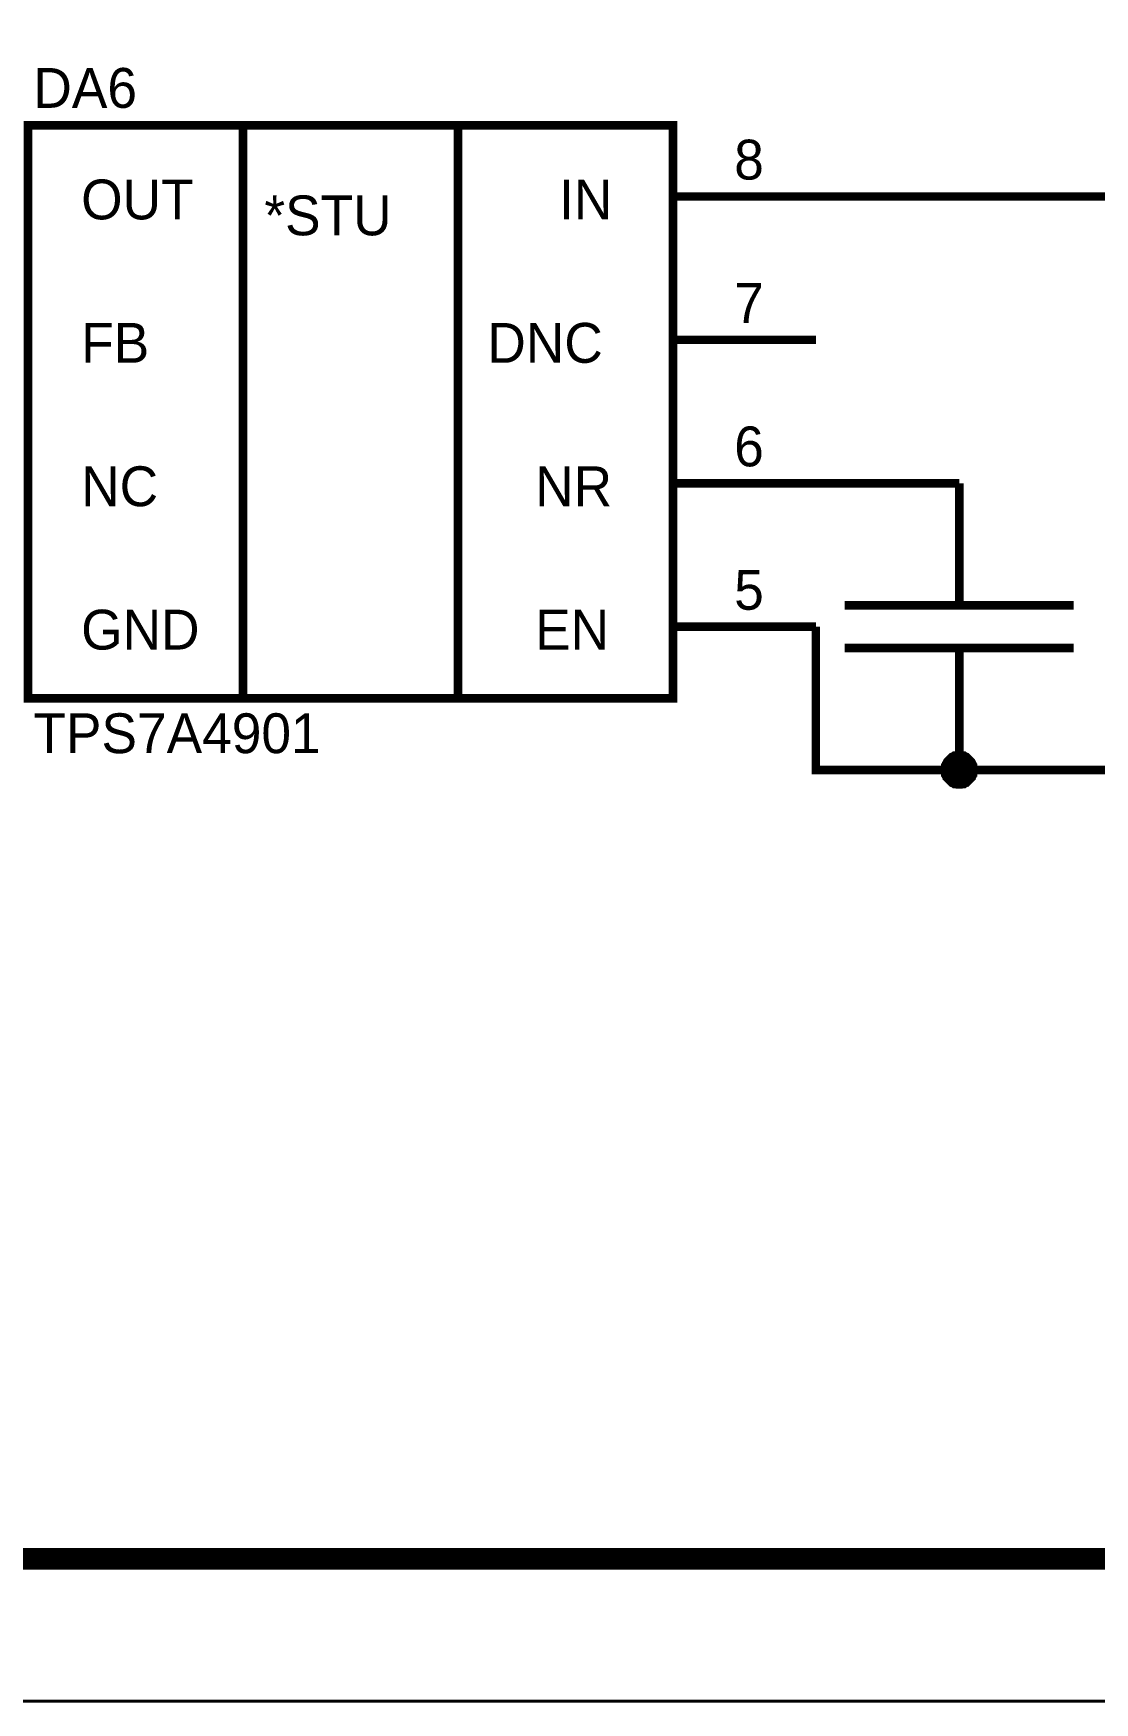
# Model space of a CAD drawing. Extents: x 0 to 594, y 0 to 420.
# Drawn here: x 82.8 to 119.8, y 0 to 58.2 of the extents above; entities that cross this region are included whole.
import ezdxf

# ---------------------------------------------------------------- set-up
doc = ezdxf.new("R2010")
doc.units = 0
doc.layers.add('SHEET', color=255, linetype='CONTINUOUS')

msp = doc.modelspace()

# ---------------------------------------------------------------- linework, layer by layer
at = {"layer": 'SHEET'}
for points, const_width in [([(0.174, 420), (0.174, 0), (593.861, 0), (593.861, 420), (0.174, 420), (0.174, 420)], 0.0991), ([(0.174, 420), (0.174, 0), (593.861, 0), (593.861, 420), (0.174, 420), (0.174, 420)], 0.0991), ([(82.602, 54.984), (105.106, 54.984), (105.106, 34.988), (82.602, 34.988), (82.602, 54.984)], 0.3), ([(90.104, 54.984), (97.605, 54.984), (97.605, 34.988), (90.104, 34.988), (90.104, 54.984)], 0.3)]:
    msp.add_lwpolyline(points, close=True, dxfattribs=dict(at, const_width=const_width))
for points, const_width in [([(105.106, 52.5), (110.09, 52.5)], 0.3), ([(110.09, 52.5), (132.594, 52.5), (132.594, 42.493)], 0.3), ([(105.106, 47.497), (110.09, 47.497)], 0.3), ([(105.106, 42.493), (110.09, 42.493)], 0.3), ([(110.09, 42.493), (115.091, 42.493)], 0.3), ([(115.091, 38.237), (115.091, 42.493)], 0.3), ([(119.085, 38.237), (111.097, 38.237)], 0.3), ([(105.106, 37.49), (110.09, 37.49)], 0.3), ([(110.09, 37.49), (110.09, 32.487), (150.08, 32.487)], 0.3), ([(119.085, 36.743), (111.097, 36.743)], 0.3), ([(115.091, 36.743), (115.091, 32.487)], 0.3), ([(114.587, 32.487), (114.587, 32.504), (114.587, 32.539), (114.587, 32.556), (114.605, 32.591), (114.605, 32.608), (114.605, 32.643), (114.622, 32.66), (114.622, 32.678), (114.639, 32.713), (114.657, 32.73), (114.657, 32.747), (114.674, 32.782), (114.692, 32.799), (114.709, 32.817), (114.726, 32.834), (114.744, 32.852), (114.761, 32.869), (114.778, 32.886), (114.796, 32.904), (114.813, 32.921), (114.831, 32.938), (114.848, 32.938), (114.865, 32.956), (114.9, 32.973), (114.917, 32.973), (114.935, 32.991), (114.969, 32.991), (114.987, 32.991), (115.022, 33.008), (115.039, 33.008), (115.074, 33.008), (115.091, 33.008)], 0.3), ([(114.587, 32.487), (114.587, 32.504), (114.587, 32.539), (114.587, 32.556), (114.605, 32.591), (114.605, 32.608), (114.605, 32.643), (114.622, 32.66), (114.622, 32.678), (114.639, 32.713), (114.657, 32.73), (114.657, 32.747), (114.674, 32.782), (114.692, 32.799), (114.709, 32.817), (114.726, 32.834), (114.744, 32.852), (114.761, 32.869), (114.778, 32.886), (114.796, 32.904), (114.813, 32.921), (114.831, 32.938), (114.848, 32.938), (114.865, 32.956), (114.9, 32.973), (114.917, 32.973), (114.935, 32.991), (114.969, 32.991), (114.987, 32.991), (115.022, 33.008), (115.039, 33.008), (115.074, 33.008), (115.091, 33.008)], 0.3), ([(114.587, 32.487), (114.587, 32.504), (114.587, 32.539), (114.587, 32.556), (114.605, 32.591), (114.605, 32.608), (114.605, 32.643), (114.622, 32.66), (114.622, 32.678), (114.639, 32.713), (114.657, 32.73), (114.657, 32.747), (114.674, 32.782), (114.692, 32.799), (114.709, 32.817), (114.726, 32.834), (114.744, 32.852), (114.761, 32.869), (114.778, 32.886), (114.796, 32.904), (114.813, 32.921), (114.831, 32.938), (114.848, 32.938), (114.865, 32.956), (114.9, 32.973), (114.917, 32.973), (114.935, 32.991), (114.969, 32.991), (114.987, 32.991), (115.022, 33.008), (115.039, 33.008), (115.074, 33.008), (115.091, 33.008)], 0.3), ([(115.091, 31.983), (115.074, 31.983), (115.039, 31.983), (115.022, 31.983), (114.987, 32), (114.969, 32), (114.935, 32), (114.917, 32.018), (114.9, 32.018), (114.865, 32.035), (114.848, 32.052), (114.831, 32.052), (114.813, 32.07), (114.796, 32.087), (114.778, 32.105), (114.761, 32.122), (114.744, 32.139), (114.726, 32.157), (114.709, 32.174), (114.692, 32.191), (114.674, 32.209), (114.657, 32.226), (114.657, 32.244), (114.639, 32.261), (114.622, 32.296), (114.622, 32.313), (114.605, 32.33), (114.605, 32.365), (114.605, 32.383), (114.587, 32.417), (114.587, 32.435), (114.587, 32.469), (114.587, 32.487)], 0.3), ([(114.587, 32.487), (114.587, 32.487)], 0.3), ([(115.091, 31.983), (115.074, 31.983), (115.039, 31.983), (115.022, 31.983), (114.987, 32), (114.969, 32), (114.935, 32), (114.917, 32.018), (114.9, 32.018), (114.865, 32.035), (114.848, 32.052), (114.831, 32.052), (114.813, 32.07), (114.796, 32.087), (114.778, 32.105), (114.761, 32.122), (114.744, 32.139), (114.726, 32.157), (114.709, 32.174), (114.692, 32.191), (114.674, 32.209), (114.657, 32.226), (114.657, 32.244), (114.639, 32.261), (114.622, 32.296), (114.622, 32.313), (114.605, 32.33), (114.605, 32.365), (114.605, 32.383), (114.587, 32.417), (114.587, 32.435), (114.587, 32.469), (114.587, 32.487)], 0.3), ([(114.587, 32.487), (114.587, 32.487)], 0.3), ([(115.091, 31.983), (115.074, 31.983), (115.039, 31.983), (115.022, 31.983), (114.987, 32), (114.969, 32), (114.935, 32), (114.917, 32.018), (114.9, 32.018), (114.865, 32.035), (114.848, 32.052), (114.831, 32.052), (114.813, 32.07), (114.796, 32.087), (114.778, 32.105), (114.761, 32.122), (114.744, 32.139), (114.726, 32.157), (114.709, 32.174), (114.692, 32.191), (114.674, 32.209), (114.657, 32.226), (114.657, 32.244), (114.639, 32.261), (114.622, 32.296), (114.622, 32.313), (114.605, 32.33), (114.605, 32.365), (114.605, 32.383), (114.587, 32.417), (114.587, 32.435), (114.587, 32.469), (114.587, 32.487)], 0.3), ([(114.587, 32.487), (114.587, 32.487)], 0.3), ([(114.587, 32.487), (114.587, 32.504), (114.587, 32.539), (114.587, 32.556), (114.605, 32.591), (114.605, 32.608), (114.605, 32.643), (114.622, 32.66), (114.622, 32.678), (114.639, 32.713), (114.657, 32.73), (114.657, 32.747), (114.674, 32.782), (114.692, 32.799), (114.709, 32.817), (114.726, 32.834), (114.744, 32.852), (114.761, 32.869), (114.778, 32.886), (114.796, 32.904), (114.813, 32.921), (114.831, 32.938), (114.848, 32.938), (114.865, 32.956), (114.9, 32.973), (114.917, 32.973), (114.935, 32.991), (114.969, 32.991), (114.987, 32.991), (115.022, 33.008), (115.039, 33.008), (115.074, 33.008), (115.091, 33.008)], 0.0991), ([(114.587, 32.487), (114.587, 32.504), (114.587, 32.539), (114.587, 32.556), (114.605, 32.591), (114.605, 32.608), (114.605, 32.643), (114.622, 32.66), (114.622, 32.678), (114.639, 32.713), (114.657, 32.73), (114.657, 32.747), (114.674, 32.782), (114.692, 32.799), (114.709, 32.817), (114.726, 32.834), (114.744, 32.852), (114.761, 32.869), (114.778, 32.886), (114.796, 32.904), (114.813, 32.921), (114.831, 32.938), (114.848, 32.938), (114.865, 32.956), (114.9, 32.973), (114.917, 32.973), (114.935, 32.991), (114.969, 32.991), (114.987, 32.991), (115.022, 33.008), (115.039, 33.008), (115.074, 33.008), (115.091, 33.008)], 0.0991), ([(114.587, 32.487), (114.587, 32.504), (114.587, 32.539), (114.587, 32.556), (114.605, 32.591), (114.605, 32.608), (114.605, 32.643), (114.622, 32.66), (114.622, 32.678), (114.639, 32.713), (114.657, 32.73), (114.657, 32.747), (114.674, 32.782), (114.692, 32.799), (114.709, 32.817), (114.726, 32.834), (114.744, 32.852), (114.761, 32.869), (114.778, 32.886), (114.796, 32.904), (114.813, 32.921), (114.831, 32.938), (114.848, 32.938), (114.865, 32.956), (114.9, 32.973), (114.917, 32.973), (114.935, 32.991), (114.969, 32.991), (114.987, 32.991), (115.022, 33.008), (115.039, 33.008), (115.074, 33.008), (115.091, 33.008)], 0.0991), ([(115.091, 33.008), (115.091, 33.008)], 0.3), ([(115.091, 33.008), (115.108, 33.008), (115.143, 33.008), (115.16, 33.008), (115.195, 32.991), (115.213, 32.991), (115.247, 32.991), (115.265, 32.973), (115.282, 32.973), (115.317, 32.956), (115.334, 32.938), (115.351, 32.938), (115.369, 32.921), (115.386, 32.904), (115.404, 32.886), (115.421, 32.869), (115.438, 32.852), (115.456, 32.834), (115.473, 32.817), (115.49, 32.799), (115.508, 32.782), (115.525, 32.747), (115.525, 32.73), (115.542, 32.713), (115.56, 32.678), (115.56, 32.66), (115.577, 32.643), (115.577, 32.608), (115.577, 32.591), (115.595, 32.556), (115.595, 32.539), (115.595, 32.504), (115.595, 32.487)], 0.3), ([(115.091, 33.008), (115.091, 33.008)], 0.3), ([(115.091, 33.008), (115.108, 33.008), (115.143, 33.008), (115.16, 33.008), (115.195, 32.991), (115.213, 32.991), (115.247, 32.991), (115.265, 32.973), (115.282, 32.973), (115.317, 32.956), (115.334, 32.938), (115.351, 32.938), (115.369, 32.921), (115.386, 32.904), (115.404, 32.886), (115.421, 32.869), (115.438, 32.852), (115.456, 32.834), (115.473, 32.817), (115.49, 32.799), (115.508, 32.782), (115.525, 32.747), (115.525, 32.73), (115.542, 32.713), (115.56, 32.678), (115.56, 32.66), (115.577, 32.643), (115.577, 32.608), (115.577, 32.591), (115.595, 32.556), (115.595, 32.539), (115.595, 32.504), (115.595, 32.487)], 0.3), ([(115.091, 33.008), (115.091, 33.008)], 0.3), ([(115.091, 33.008), (115.108, 33.008), (115.143, 33.008), (115.16, 33.008), (115.195, 32.991), (115.213, 32.991), (115.247, 32.991), (115.265, 32.973), (115.282, 32.973), (115.317, 32.956), (115.334, 32.938), (115.351, 32.938), (115.369, 32.921), (115.386, 32.904), (115.404, 32.886), (115.421, 32.869), (115.438, 32.852), (115.456, 32.834), (115.473, 32.817), (115.49, 32.799), (115.508, 32.782), (115.525, 32.747), (115.525, 32.73), (115.542, 32.713), (115.56, 32.678), (115.56, 32.66), (115.577, 32.643), (115.577, 32.608), (115.577, 32.591), (115.595, 32.556), (115.595, 32.539), (115.595, 32.504), (115.595, 32.487)], 0.3), ([(115.595, 32.487), (115.595, 32.469), (115.595, 32.435), (115.595, 32.417), (115.577, 32.383), (115.577, 32.365), (115.577, 32.33), (115.56, 32.313), (115.56, 32.296), (115.542, 32.261), (115.525, 32.244), (115.525, 32.226), (115.508, 32.209), (115.49, 32.191), (115.473, 32.174), (115.456, 32.157), (115.438, 32.139), (115.421, 32.122), (115.404, 32.105), (115.386, 32.087), (115.369, 32.07), (115.351, 32.052), (115.334, 32.052), (115.317, 32.035), (115.282, 32.018), (115.265, 32.018), (115.247, 32), (115.213, 32), (115.195, 32), (115.16, 31.983), (115.143, 31.983), (115.108, 31.983), (115.091, 31.983)], 0.3), ([(115.595, 32.487), (115.595, 32.469), (115.595, 32.435), (115.595, 32.417), (115.577, 32.383), (115.577, 32.365), (115.577, 32.33), (115.56, 32.313), (115.56, 32.296), (115.542, 32.261), (115.525, 32.244), (115.525, 32.226), (115.508, 32.209), (115.49, 32.191), (115.473, 32.174), (115.456, 32.157), (115.438, 32.139), (115.421, 32.122), (115.404, 32.105), (115.386, 32.087), (115.369, 32.07), (115.351, 32.052), (115.334, 32.052), (115.317, 32.035), (115.282, 32.018), (115.265, 32.018), (115.247, 32), (115.213, 32), (115.195, 32), (115.16, 31.983), (115.143, 31.983), (115.108, 31.983), (115.091, 31.983)], 0.3), ([(115.595, 32.487), (115.595, 32.469), (115.595, 32.435), (115.595, 32.417), (115.577, 32.383), (115.577, 32.365), (115.577, 32.33), (115.56, 32.313), (115.56, 32.296), (115.542, 32.261), (115.525, 32.244), (115.525, 32.226), (115.508, 32.209), (115.49, 32.191), (115.473, 32.174), (115.456, 32.157), (115.438, 32.139), (115.421, 32.122), (115.404, 32.105), (115.386, 32.087), (115.369, 32.07), (115.351, 32.052), (115.334, 32.052), (115.317, 32.035), (115.282, 32.018), (115.265, 32.018), (115.247, 32), (115.213, 32), (115.195, 32), (115.16, 31.983), (115.143, 31.983), (115.108, 31.983), (115.091, 31.983)], 0.3), ([(115.091, 33.008), (115.091, 33.008)], 0.0991), ([(115.091, 33.008), (115.108, 33.008), (115.143, 33.008), (115.16, 33.008), (115.195, 32.991), (115.213, 32.991), (115.247, 32.991), (115.265, 32.973), (115.282, 32.973), (115.317, 32.956), (115.334, 32.938), (115.351, 32.938), (115.369, 32.921), (115.386, 32.904), (115.404, 32.886), (115.421, 32.869), (115.438, 32.852), (115.456, 32.834), (115.473, 32.817), (115.49, 32.799), (115.508, 32.782), (115.525, 32.747), (115.525, 32.73), (115.542, 32.713), (115.56, 32.678), (115.56, 32.66), (115.577, 32.643), (115.577, 32.608), (115.577, 32.591), (115.595, 32.556), (115.595, 32.539), (115.595, 32.504), (115.595, 32.487)], 0.0991), ([(115.091, 33.008), (115.091, 33.008)], 0.0991), ([(115.091, 33.008), (115.108, 33.008), (115.143, 33.008), (115.16, 33.008), (115.195, 32.991), (115.213, 32.991), (115.247, 32.991), (115.265, 32.973), (115.282, 32.973), (115.317, 32.956), (115.334, 32.938), (115.351, 32.938), (115.369, 32.921), (115.386, 32.904), (115.404, 32.886), (115.421, 32.869), (115.438, 32.852), (115.456, 32.834), (115.473, 32.817), (115.49, 32.799), (115.508, 32.782), (115.525, 32.747), (115.525, 32.73), (115.542, 32.713), (115.56, 32.678), (115.56, 32.66), (115.577, 32.643), (115.577, 32.608), (115.577, 32.591), (115.595, 32.556), (115.595, 32.539), (115.595, 32.504), (115.595, 32.487)], 0.0991), ([(115.091, 33.008), (115.091, 33.008)], 0.0991), ([(115.091, 33.008), (115.108, 33.008), (115.143, 33.008), (115.16, 33.008), (115.195, 32.991), (115.213, 32.991), (115.247, 32.991), (115.265, 32.973), (115.282, 32.973), (115.317, 32.956), (115.334, 32.938), (115.351, 32.938), (115.369, 32.921), (115.386, 32.904), (115.404, 32.886), (115.421, 32.869), (115.438, 32.852), (115.456, 32.834), (115.473, 32.817), (115.49, 32.799), (115.508, 32.782), (115.525, 32.747), (115.525, 32.73), (115.542, 32.713), (115.56, 32.678), (115.56, 32.66), (115.577, 32.643), (115.577, 32.608), (115.577, 32.591), (115.595, 32.556), (115.595, 32.539), (115.595, 32.504), (115.595, 32.487)], 0.0991), ([(115.595, 32.487), (115.595, 32.487), (115.595, 32.487), (115.595, 32.487), (115.595, 32.487), (115.595, 32.487), (115.595, 32.487), (115.595, 32.487), (115.595, 32.487), (115.595, 32.487), (115.595, 32.487), (115.595, 32.487), (115.595, 32.487), (115.595, 32.487), (115.595, 32.487), (115.595, 32.487), (115.595, 32.487), (115.595, 32.487), (115.595, 32.487), (115.595, 32.487), (115.595, 32.487), (115.595, 32.487), (115.595, 32.487), (115.595, 32.487), (115.595, 32.487), (115.595, 32.487), (115.595, 32.487), (115.595, 32.487), (115.595, 32.487), (115.595, 32.487), (115.595, 32.487), (115.595, 32.487), (115.595, 32.487)], 0.3), ([(115.595, 32.487), (115.595, 32.487)], 0.3), ([(115.595, 32.487), (115.595, 32.487), (115.595, 32.487), (115.595, 32.487), (115.595, 32.487), (115.595, 32.487), (115.595, 32.487), (115.595, 32.487), (115.595, 32.487), (115.595, 32.487), (115.595, 32.487), (115.595, 32.487), (115.595, 32.487), (115.595, 32.487), (115.595, 32.487), (115.595, 32.487), (115.595, 32.487), (115.595, 32.487), (115.595, 32.487), (115.595, 32.487), (115.595, 32.487), (115.595, 32.487), (115.595, 32.487), (115.595, 32.487), (115.595, 32.487), (115.595, 32.487), (115.595, 32.487), (115.595, 32.487), (115.595, 32.487), (115.595, 32.487), (115.595, 32.487), (115.595, 32.487), (115.595, 32.487)], 0.3), ([(115.595, 32.487), (115.595, 32.487)], 0.3), ([(115.595, 32.487), (115.595, 32.487), (115.595, 32.487), (115.595, 32.487), (115.595, 32.487), (115.595, 32.487), (115.595, 32.487), (115.595, 32.487), (115.595, 32.487), (115.595, 32.487), (115.595, 32.487), (115.595, 32.487), (115.595, 32.487), (115.595, 32.487), (115.595, 32.487), (115.595, 32.487), (115.595, 32.487), (115.595, 32.487), (115.595, 32.487), (115.595, 32.487), (115.595, 32.487), (115.595, 32.487), (115.595, 32.487), (115.595, 32.487), (115.595, 32.487), (115.595, 32.487), (115.595, 32.487), (115.595, 32.487), (115.595, 32.487), (115.595, 32.487), (115.595, 32.487), (115.595, 32.487), (115.595, 32.487)], 0.3), ([(115.595, 32.487), (115.595, 32.487)], 0.3), ([(115.091, 31.983), (115.074, 31.983), (115.039, 31.983), (115.022, 31.983), (114.987, 32), (114.969, 32), (114.935, 32), (114.917, 32.018), (114.9, 32.018), (114.865, 32.035), (114.848, 32.052), (114.831, 32.052), (114.813, 32.07), (114.796, 32.087), (114.778, 32.105), (114.761, 32.122), (114.744, 32.139), (114.726, 32.157), (114.709, 32.174), (114.692, 32.191), (114.674, 32.209), (114.657, 32.226), (114.657, 32.244), (114.639, 32.261), (114.622, 32.296), (114.622, 32.313), (114.605, 32.33), (114.605, 32.365), (114.605, 32.383), (114.587, 32.417), (114.587, 32.435), (114.587, 32.469), (114.587, 32.487)], 0.0991), ([(114.587, 32.487), (114.587, 32.487)], 0.0991), ([(115.091, 31.983), (115.074, 31.983), (115.039, 31.983), (115.022, 31.983), (114.987, 32), (114.969, 32), (114.935, 32), (114.917, 32.018), (114.9, 32.018), (114.865, 32.035), (114.848, 32.052), (114.831, 32.052), (114.813, 32.07), (114.796, 32.087), (114.778, 32.105), (114.761, 32.122), (114.744, 32.139), (114.726, 32.157), (114.709, 32.174), (114.692, 32.191), (114.674, 32.209), (114.657, 32.226), (114.657, 32.244), (114.639, 32.261), (114.622, 32.296), (114.622, 32.313), (114.605, 32.33), (114.605, 32.365), (114.605, 32.383), (114.587, 32.417), (114.587, 32.435), (114.587, 32.469), (114.587, 32.487)], 0.0991), ([(114.587, 32.487), (114.587, 32.487)], 0.0991), ([(115.091, 31.983), (115.074, 31.983), (115.039, 31.983), (115.022, 31.983), (114.987, 32), (114.969, 32), (114.935, 32), (114.917, 32.018), (114.9, 32.018), (114.865, 32.035), (114.848, 32.052), (114.831, 32.052), (114.813, 32.07), (114.796, 32.087), (114.778, 32.105), (114.761, 32.122), (114.744, 32.139), (114.726, 32.157), (114.709, 32.174), (114.692, 32.191), (114.674, 32.209), (114.657, 32.226), (114.657, 32.244), (114.639, 32.261), (114.622, 32.296), (114.622, 32.313), (114.605, 32.33), (114.605, 32.365), (114.605, 32.383), (114.587, 32.417), (114.587, 32.435), (114.587, 32.469), (114.587, 32.487)], 0.0991), ([(114.587, 32.487), (114.587, 32.487)], 0.0991), ([(115.595, 32.487), (115.595, 32.469), (115.595, 32.435), (115.595, 32.417), (115.577, 32.383), (115.577, 32.365), (115.577, 32.33), (115.56, 32.313), (115.56, 32.296), (115.542, 32.261), (115.525, 32.244), (115.525, 32.226), (115.508, 32.209), (115.49, 32.191), (115.473, 32.174), (115.456, 32.157), (115.438, 32.139), (115.421, 32.122), (115.404, 32.105), (115.386, 32.087), (115.369, 32.07), (115.351, 32.052), (115.334, 32.052), (115.317, 32.035), (115.282, 32.018), (115.265, 32.018), (115.247, 32), (115.213, 32), (115.195, 32), (115.16, 31.983), (115.143, 31.983), (115.108, 31.983), (115.091, 31.983)], 0.0991), ([(115.595, 32.487), (115.595, 32.469), (115.595, 32.435), (115.595, 32.417), (115.577, 32.383), (115.577, 32.365), (115.577, 32.33), (115.56, 32.313), (115.56, 32.296), (115.542, 32.261), (115.525, 32.244), (115.525, 32.226), (115.508, 32.209), (115.49, 32.191), (115.473, 32.174), (115.456, 32.157), (115.438, 32.139), (115.421, 32.122), (115.404, 32.105), (115.386, 32.087), (115.369, 32.07), (115.351, 32.052), (115.334, 32.052), (115.317, 32.035), (115.282, 32.018), (115.265, 32.018), (115.247, 32), (115.213, 32), (115.195, 32), (115.16, 31.983), (115.143, 31.983), (115.108, 31.983), (115.091, 31.983)], 0.0991), ([(115.595, 32.487), (115.595, 32.469), (115.595, 32.435), (115.595, 32.417), (115.577, 32.383), (115.577, 32.365), (115.577, 32.33), (115.56, 32.313), (115.56, 32.296), (115.542, 32.261), (115.525, 32.244), (115.525, 32.226), (115.508, 32.209), (115.49, 32.191), (115.473, 32.174), (115.456, 32.157), (115.438, 32.139), (115.421, 32.122), (115.404, 32.105), (115.386, 32.087), (115.369, 32.07), (115.351, 32.052), (115.334, 32.052), (115.317, 32.035), (115.282, 32.018), (115.265, 32.018), (115.247, 32), (115.213, 32), (115.195, 32), (115.16, 31.983), (115.143, 31.983), (115.108, 31.983), (115.091, 31.983)], 0.0991), ([(115.595, 32.487), (115.595, 32.487), (115.595, 32.487), (115.595, 32.487), (115.595, 32.487), (115.595, 32.487), (115.595, 32.487), (115.595, 32.487), (115.595, 32.487), (115.595, 32.487), (115.595, 32.487), (115.595, 32.487), (115.595, 32.487), (115.595, 32.487), (115.595, 32.487), (115.595, 32.487), (115.595, 32.487), (115.595, 32.487), (115.595, 32.487), (115.595, 32.487), (115.595, 32.487), (115.595, 32.487), (115.595, 32.487), (115.595, 32.487), (115.595, 32.487), (115.595, 32.487), (115.595, 32.487), (115.595, 32.487), (115.595, 32.487), (115.595, 32.487), (115.595, 32.487), (115.595, 32.487), (115.595, 32.487)], 0.0991), ([(115.595, 32.487), (115.595, 32.487)], 0.0991), ([(115.595, 32.487), (115.595, 32.487), (115.595, 32.487), (115.595, 32.487), (115.595, 32.487), (115.595, 32.487), (115.595, 32.487), (115.595, 32.487), (115.595, 32.487), (115.595, 32.487), (115.595, 32.487), (115.595, 32.487), (115.595, 32.487), (115.595, 32.487), (115.595, 32.487), (115.595, 32.487), (115.595, 32.487), (115.595, 32.487), (115.595, 32.487), (115.595, 32.487), (115.595, 32.487), (115.595, 32.487), (115.595, 32.487), (115.595, 32.487), (115.595, 32.487), (115.595, 32.487), (115.595, 32.487), (115.595, 32.487), (115.595, 32.487), (115.595, 32.487), (115.595, 32.487), (115.595, 32.487), (115.595, 32.487)], 0.0991), ([(115.595, 32.487), (115.595, 32.487)], 0.0991), ([(115.595, 32.487), (115.595, 32.487), (115.595, 32.487), (115.595, 32.487), (115.595, 32.487), (115.595, 32.487), (115.595, 32.487), (115.595, 32.487), (115.595, 32.487), (115.595, 32.487), (115.595, 32.487), (115.595, 32.487), (115.595, 32.487), (115.595, 32.487), (115.595, 32.487), (115.595, 32.487), (115.595, 32.487), (115.595, 32.487), (115.595, 32.487), (115.595, 32.487), (115.595, 32.487), (115.595, 32.487), (115.595, 32.487), (115.595, 32.487), (115.595, 32.487), (115.595, 32.487), (115.595, 32.487), (115.595, 32.487), (115.595, 32.487), (115.595, 32.487), (115.595, 32.487), (115.595, 32.487), (115.595, 32.487)], 0.0991), ([(115.595, 32.487), (115.595, 32.487)], 0.0991), ([(8.161, 4.969), (588.895, 4.969)], 0.749)]:
    msp.add_lwpolyline(points, dxfattribs=dict(at, const_width=const_width))
at = {"layer": 'SHEET', "const_width": 0.508}
msp.add_lwpolyline([(114.746, 32.5, 1), (115.254, 32.5, 1)], format="xyb", close=True, dxfattribs=at)

# ---------------------------------------------------------------- texts
at = {"layer": 'SHEET'}
for s, height, p in [('DA6', 1.3898, (82.793, 55.592)), ('8', 1.39, (107.242, 53.091)), ('OUT', 1.3898, (84.46, 51.701)), ('IN', 1.3898, (101.13, 51.701)), ('*STU', 1.3898, (90.85, 51.145)), ('7', 1.39, (107.242, 48.087)), ('FB', 1.3898, (84.46, 46.698)), ('DNC', 1.3898, (98.63, 46.698)), ('6', 1.39, (107.242, 43.084)), ('NC', 1.3898, (84.46, 41.694)), ('NR', 1.3898, (100.297, 41.694)), ('5', 1.39, (107.242, 38.081)), ('GND', 1.3898, (84.46, 36.691)), ('EN', 1.3898, (100.297, 36.691)), ('TPS7A4901', 1.3898, (82.793, 33.077))]:
    msp.add_text(s, height=height, dxfattribs=at).set_placement(p)

doc.saveas('drawing.dxf')
